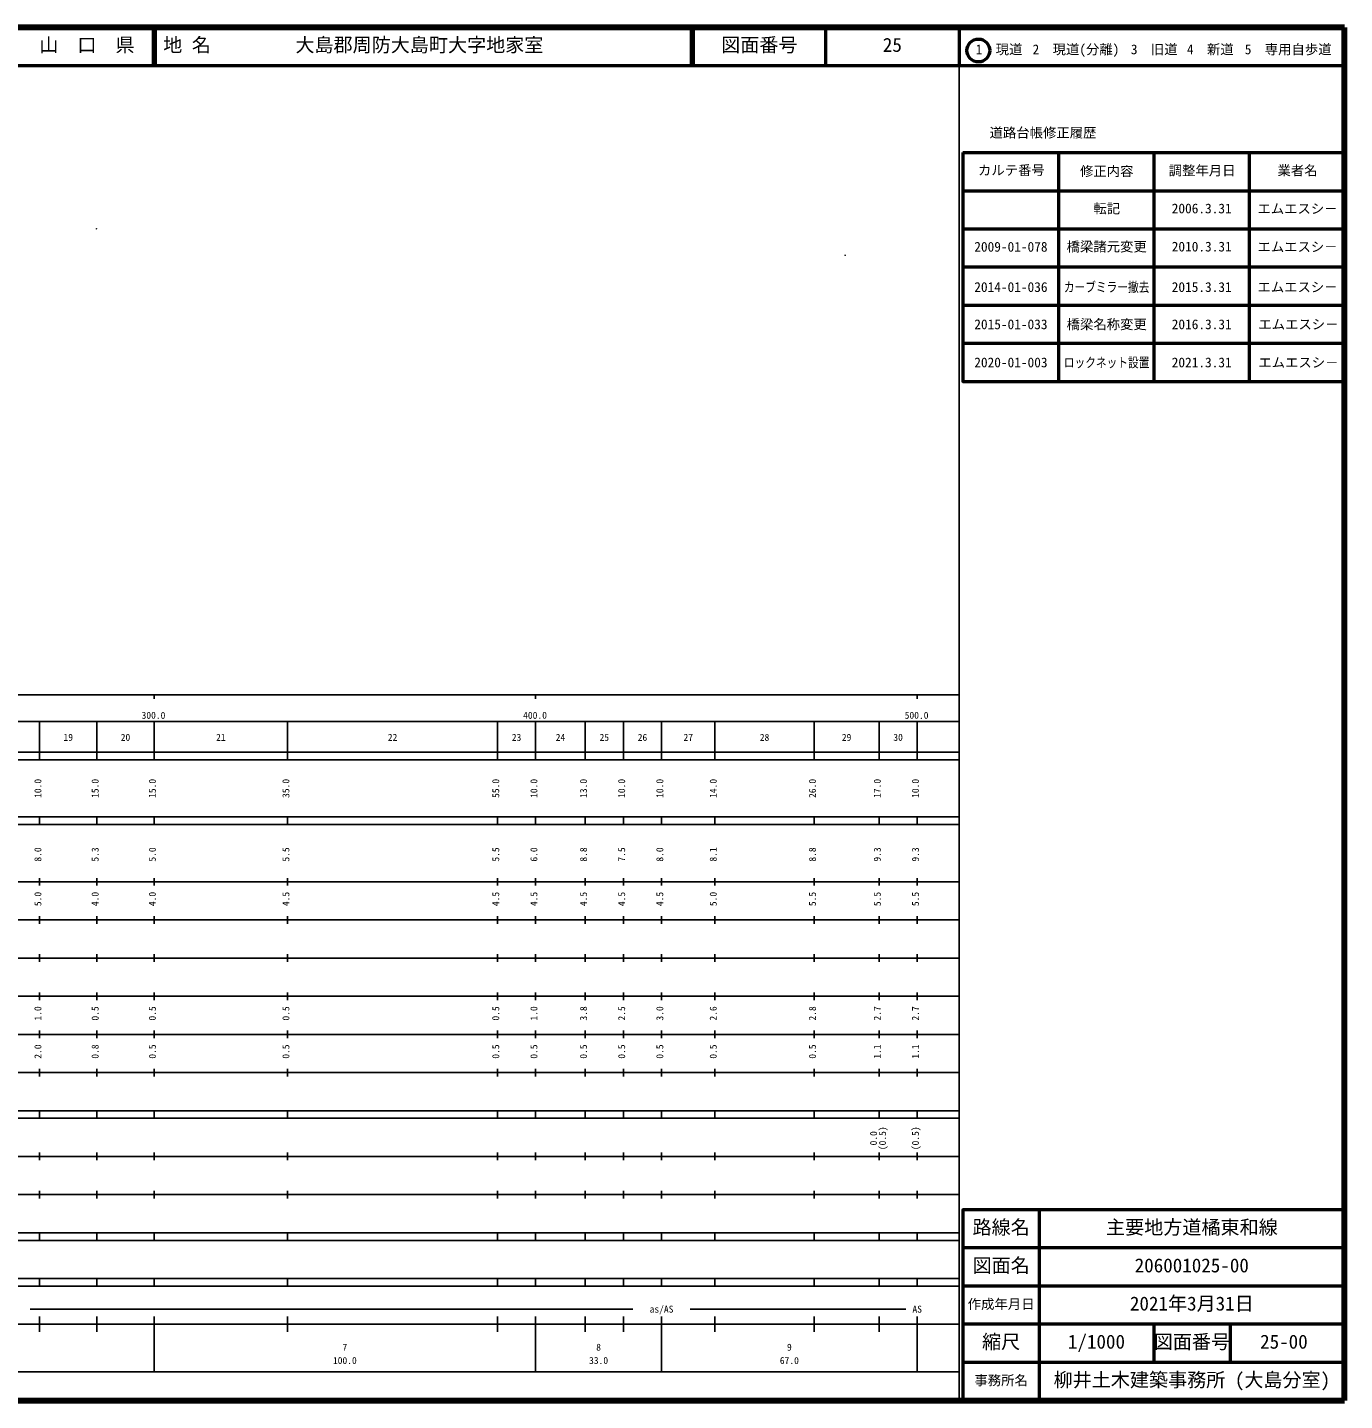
# Model space of a CAD drawing. Units: millimetres on the paper. Extents: x 40 to 680, y 20 to 380.
# Drawn here: x 334.8 to 680, y 20 to 380 of the extents above; entities that cross this region are included whole.
import ezdxf
from ezdxf.enums import TextEntityAlignment as Align

# ---------------------------------------------------------------- set-up
doc = ezdxf.new("R2010")
doc.units = ezdxf.units.MM
for name, color, linetype, lineweight in [('M-OTRS', 6, 'Continuous', 25), ('M-TTL', 2, 'Continuous', 140), ('M-TTL-BAND', 7, 'Continuous', 25), ('M-TTL-FRAM', 2, 'Continuous', 50), ('M-TTL-LINE', 7, 'Continuous', 50)]:
    doc.layers.add(name, color=color, linetype=linetype, lineweight=lineweight)
doc.layers.add('M-TTL-TXT', color=7, linetype='Continuous')
doc.styles.add('ＭＳ ゴシック', font='')
doc.styles.get('ＭＳ ゴシック').set_extended_font_data('MS Gothic')

msp = doc.modelspace()

# ---------------------------------------------------------------- linework, layer by layer
at = {"layer": 'M-OTRS'}
for centre, radius in [((352.866, 327.216), 0.0313), ((352.866, 327.216), 0.025), ((352.866, 327.216), 0.0188), ((352.866, 327.216), 0.0125), ((352.866, 327.216), 0.0063), ((549.105, 320.265), 0.0313), ((549.105, 320.265), 0.025), ((549.105, 320.265), 0.0188), ((549.105, 320.265), 0.0125), ((549.105, 320.265), 0.0063)]:
    msp.add_circle(centre, radius, dxfattribs=at)
at = {"layer": 'M-TTL'}
for p, q in [((680, 380), (40, 380)), ((680, 20), (680, 380)), ((40, 20), (680, 20))]:
    msp.add_line(p, q, dxfattribs=at)
at = {"layer": 'M-TTL-BAND'}
for p, q in [((579, 20), (579, 370)), ((40, 205), (579, 205)), ((368, 205), (368, 204)), ((468, 205), (468, 204)), ((568, 205), (568, 204)), ((68, 198), (579, 198)), ((338, 188), (338, 198)), ((353, 188), (353, 198)), ((368, 188), (368, 198)), ((403, 188), (403, 198)), ((458, 188), (458, 198)), ((468, 188), (468, 198)), ((481, 188), (481, 198)), ((491, 188), (491, 198)), ((501, 188), (501, 198)), ((515, 188), (515, 198)), ((541, 188), (541, 198)), ((558, 188), (558, 198)), ((568, 188), (568, 198)), ((40, 190), (579, 190)), ((40, 188), (579, 188)), ((40, 173), (579, 173)), ((338, 171), (338, 173)), ((353, 171), (353, 173)), ((368, 171), (368, 173)), ((403, 171), (403, 173)), ((458, 171), (458, 173)), ((468, 171), (468, 173)), ((481, 171), (481, 173)), ((491, 171), (491, 173)), ((501, 171), (501, 173)), ((515, 171), (515, 173)), ((541, 171), (541, 173)), ((558, 171), (558, 173)), ((568, 171), (568, 173)), ((40, 171), (579, 171)), ((40, 156), (579, 156)), ((338, 155), (338, 157)), ((353, 155), (353, 157)), ((368, 155), (368, 157)), ((403, 155), (403, 157)), ((458, 155), (458, 157)), ((468, 155), (468, 157)), ((481, 155), (481, 157)), ((491, 155), (491, 157)), ((501, 155), (501, 157)), ((515, 155), (515, 157)), ((541, 155), (541, 157)), ((558, 155), (558, 157)), ((568, 155), (568, 157)), ((46, 146), (579, 146)), ((338, 145), (338, 147)), ((353, 145), (353, 147)), ((368, 145), (368, 147)), ((403, 145), (403, 147)), ((458, 145), (458, 147)), ((468, 145), (468, 147)), ((481, 145), (481, 147)), ((491, 145), (491, 147)), ((501, 145), (501, 147)), ((515, 145), (515, 147)), ((541, 145), (541, 147)), ((558, 145), (558, 147)), ((568, 145), (568, 147)), ((338, 135), (338, 137)), ((353, 135), (353, 137)), ((368, 135), (368, 137)), ((403, 135), (403, 137)), ((458, 135), (458, 137)), ((468, 135), (468, 137)), ((481, 135), (481, 137)), ((491, 135), (491, 137)), ((501, 135), (501, 137)), ((515, 135), (515, 137)), ((541, 135), (541, 137)), ((558, 135), (558, 137)), ((568, 135), (568, 137)), ((52, 136), (579, 136)), ((46, 126), (579, 126)), ((338, 125), (338, 127)), ((353, 125), (353, 127)), ((368, 125), (368, 127)), ((403, 125), (403, 127)), ((458, 125), (458, 127)), ((468, 125), (468, 127)), ((481, 125), (481, 127)), ((491, 125), (491, 127)), ((501, 125), (501, 127)), ((515, 125), (515, 127)), ((541, 125), (541, 127)), ((558, 125), (558, 127)), ((568, 125), (568, 127)), ((52, 116), (579, 116)), ((338, 115), (338, 117)), ((353, 115), (353, 117)), ((368, 115), (368, 117)), ((403, 115), (403, 117)), ((458, 115), (458, 117)), ((468, 115), (468, 117)), ((481, 115), (481, 117)), ((491, 115), (491, 117)), ((501, 115), (501, 117)), ((515, 115), (515, 117)), ((541, 115), (541, 117)), ((558, 115), (558, 117)), ((568, 115), (568, 117)), ((46, 106), (579, 106)), ((338, 105), (338, 107)), ((353, 105), (353, 107)), ((368, 105), (368, 107)), ((403, 105), (403, 107)), ((458, 105), (458, 107)), ((468, 105), (468, 107)), ((481, 105), (481, 107)), ((491, 105), (491, 107)), ((501, 105), (501, 107)), ((515, 105), (515, 107)), ((541, 105), (541, 107)), ((558, 105), (558, 107)), ((568, 105), (568, 107)), ((40, 96), (579, 96)), ((40, 94), (579, 94)), ((338, 94), (338, 96)), ((353, 94), (353, 96)), ((368, 94), (368, 96)), ((403, 94), (403, 96)), ((458, 94), (458, 96)), ((468, 94), (468, 96)), ((481, 94), (481, 96)), ((491, 94), (491, 96)), ((501, 94), (501, 96)), ((515, 94), (515, 96)), ((541, 94), (541, 96)), ((558, 94), (558, 96)), ((568, 94), (568, 96)), ((49, 84), (579, 84)), ((338, 83), (338, 85)), ((353, 83), (353, 85)), ((368, 83), (368, 85)), ((403, 83), (403, 85)), ((458, 83), (458, 85)), ((468, 83), (468, 85)), ((481, 83), (481, 85)), ((491, 83), (491, 85)), ((501, 83), (501, 85)), ((515, 83), (515, 85)), ((541, 83), (541, 85)), ((558, 83), (558, 85)), ((568, 83), (568, 85)), ((40, 74), (579, 74)), ((338, 73), (338, 75)), ((353, 73), (353, 75)), ((368, 73), (368, 75)), ((403, 73), (403, 75)), ((458, 73), (458, 75)), ((468, 73), (468, 75)), ((481, 73), (481, 75)), ((491, 73), (491, 75)), ((501, 73), (501, 75)), ((515, 73), (515, 75)), ((541, 73), (541, 75)), ((558, 73), (558, 75)), ((568, 73), (568, 75)), ((40, 64), (579, 64)), ((40, 62), (579, 62)), ((338, 62), (338, 64)), ((353, 62), (353, 64)), ((368, 62), (368, 64)), ((403, 62), (403, 64)), ((458, 62), (458, 64)), ((468, 62), (468, 64)), ((481, 62), (481, 64)), ((491, 62), (491, 64)), ((501, 62), (501, 64)), ((515, 62), (515, 64)), ((541, 62), (541, 64)), ((558, 62), (558, 64)), ((568, 62), (568, 64)), ((40, 52), (579, 52)), ((338, 50), (338, 52)), ((353, 50), (353, 52)), ((368, 50), (368, 52)), ((403, 50), (403, 52)), ((458, 50), (458, 52)), ((468, 50), (468, 52)), ((481, 50), (481, 52)), ((491, 50), (491, 52)), ((501, 50), (501, 52)), ((515, 50), (515, 52)), ((541, 50), (541, 52)), ((558, 50), (558, 52)), ((568, 50), (568, 52)), ((40, 50), (579, 50)), ((335.5, 44), (493.5, 44)), ((508.5, 44), (565, 44)), ((40, 40), (579, 40)), ((338, 38), (338, 42)), ((353, 38), (353, 42)), ((368, 27.5), (368, 42)), ((403, 38), (403, 42)), ((458, 38), (458, 42)), ((468, 27.5), (468, 42)), ((481, 38), (481, 42)), ((491, 38), (491, 42)), ((501, 27.5), (501, 42)), ((515, 38), (515, 42)), ((541, 38), (541, 42)), ((558, 38), (558, 42)), ((568, 27.5), (568, 42)), ((68, 27.5), (579, 27.5))]:
    msp.add_line(p, q, dxfattribs=at)
at = {"layer": 'M-TTL-FRAM'}
msp.add_line((580, 347.197), (680, 347.197), dxfattribs=at)
for points in [[(580, 347.197), (580, 287.197), (680, 287.197)], [(680, 70), (580, 70), (580, 20)]]:
    msp.add_lwpolyline(points, dxfattribs=at)
at = {"layer": 'M-TTL-LINE'}
for p, q in [((367.75, 380), (367.75, 370)), ((368.25, 380), (368.25, 370)), ((508.747, 380), (508.747, 370)), ((509.247, 380), (509.247, 370)), ((543.996, 380), (543.996, 370)), ((579, 380), (579, 370)), ((40, 370), (680, 370)), ((605, 347.197), (605, 287.197)), ((630, 347.197), (630, 287.197)), ((655, 347.197), (655, 287.197)), ((580, 337.197), (680, 337.197)), ((580, 327.197), (680, 327.197)), ((580, 317.197), (680, 317.197)), ((580, 307.197), (680, 307.197)), ((580, 297.197), (680, 297.197)), ((600, 70), (600, 20)), ((680, 60), (580, 60)), ((680, 50), (580, 50)), ((680, 40), (580, 40)), ((630, 40), (630, 30)), ((650, 40), (650, 30)), ((680, 30), (580, 30))]:
    msp.add_line(p, q, dxfattribs=at)
msp.add_circle((584.031, 373.958), 3, dxfattribs=at)

# ---------------------------------------------------------------- texts
at = {"layer": 'M-TTL-BAND', "style": 'ＭＳ ゴシック'}
for s, p in [('300.0', (364.719, 198.195)), ('400.0', (464.719, 198.195)), ('500.0', (564.719, 198.195)), ('19', (344.25, 192.405)), ('20', (359.25, 192.405)), ('21', (384.25, 192.405)), ('22', (429.25, 192.405)), ('23', (461.75, 192.405)), ('24', (473.25, 192.405)), ('25', (484.75, 192.405)), ('26', (494.75, 192.405)), ('27', (506.75, 192.405)), ('28', (526.75, 192.405)), ('29', (548.25, 192.405)), ('30', (561.75, 192.405)), ('as/AS', (497.875, 42.5)), ('AS', (566.75, 42.5)), ('7', (417.375, 32.523)), ('8', (483.875, 32.523)), ('9', (533.875, 32.523)), ('100.0', (414.875, 29.033)), ('33.0', (482, 29.033)), ('67.0', (532, 29.033))]:
    msp.add_text(s, height=1.833, dxfattribs=at).set_placement(p, align=Align.BOTTOM_LEFT)
for s, p in [('10.0', (339, 178)), ('15.0', (354, 178)), ('15.0', (369, 178)), ('35.0', (404, 178)), ('55.0', (459, 178)), ('10.0', (469, 178)), ('13.0', (482, 178)), ('10.0', (492, 178)), ('10.0', (502, 178)), ('14.0', (516, 178)), ('26.0', (542, 178)), ('17.0', (559, 178)), ('10.0', (569, 178)), ('8.0', (339, 161.299)), ('5.3', (354, 161.299)), ('5.0', (369, 161.299)), ('5.5', (404, 161.299)), ('5.5', (459, 161.299)), ('6.0', (469, 161.299)), ('8.8', (482, 161.299)), ('7.5', (492, 161.299)), ('8.0', (502, 161.299)), ('8.1', (516, 161.299)), ('8.8', (542, 161.299)), ('9.3', (559, 161.299)), ('9.3', (569, 161.299)), ('5.0', (339, 149.625)), ('4.0', (354, 149.625)), ('4.0', (369, 149.625)), ('4.5', (404, 149.625)), ('4.5', (459, 149.625)), ('4.5', (469, 149.625)), ('4.5', (482, 149.625)), ('4.5', (492, 149.625)), ('4.5', (502, 149.625)), ('5.0', (516, 149.625)), ('5.5', (542, 149.625)), ('5.5', (559, 149.625)), ('5.5', (569, 149.625)), ('1.0', (339, 119.625)), ('0.5', (354, 119.625)), ('0.5', (369, 119.625)), ('0.5', (404, 119.625)), ('0.5', (459, 119.625)), ('1.0', (469, 119.625)), ('3.8', (482, 119.625)), ('2.5', (492, 119.625)), ('3.0', (502, 119.625)), ('2.6', (516, 119.625)), ('2.8', (542, 119.625)), ('2.7', (559, 119.625)), ('2.7', (569, 119.625)), ('2.0', (339, 109.625)), ('0.8', (354, 109.625)), ('0.5', (369, 109.625)), ('0.5', (404, 109.625)), ('0.5', (459, 109.625)), ('0.5', (469, 109.625)), ('0.5', (482, 109.625)), ('0.5', (492, 109.625)), ('0.5', (502, 109.625)), ('0.5', (516, 109.625)), ('0.5', (542, 109.625)), ('1.1', (559, 109.625)), ('1.1', (569, 109.625)), ('0.0', (558, 86.889)), ('(0.5)', (560.37, 85.639)), ('(0.5)', (569, 85.639))]:
    msp.add_text(s, height=1.833, rotation=90, dxfattribs=at).set_placement(p, align=Align.BOTTOM_LEFT)
at = {"layer": 'M-TTL-TXT', "style": 'ＭＳ ゴシック'}
for s, height, p in [('山\u3000口\u3000県', 3.666, (337.875, 372.5)), ('地 名', 3.666, (370.38, 372.5)), ('大島郡周防大島町大字地家室', 3.666, (405.024, 372.5)), ('図面番号', 3.666, (516.621, 372.5)), ('25', 3.666, (558.996, 372.5)), ('1\u3000現道', 2.566, (583.323, 372.208)), ('2\u3000現道(分離)', 2.566, (598.244, 372.208)), ('3\u3000旧道', 2.566, (623.996, 372.208)), ('4\u3000新道', 2.566, (638.699, 372.208)), ('5\u3000専用自歩道', 2.566, (653.853, 372.208)), ('道路台帳修正履歴', 2.566, (586.968, 350.363)), ('カルテ番号', 2.566, (583.925, 340.527)), ('修正内容', 2.566, (610.675, 340.273)), ('調整年月日', 2.566, (633.925, 340.447)), ('業者名', 2.566, (662.425, 340.447)), ('転記', 2.566, (614.175, 330.495)), ('2006.3.31', 2.566, (634.712, 330.495)), ('エムエスシ－', 2.566, (657.175, 330.439)), ('橋梁諸元変更', 2.566, (607.175, 320.495)), ('2009-01-078', 2.566, (582.962, 320.439)), ('2010.3.31', 2.566, (634.712, 320.495)), ('エムエスシ－', 2.566, (657.175, 320.439)), ('エムエスシ－', 2.566, (657.175, 309.89)), ('2014-01-036', 2.566, (582.962, 309.89)), ('2015.3.31', 2.566, (634.712, 309.89)), ('2015-01-033', 2.566, (582.962, 300.122)), ('橋梁名称変更', 2.566, (607.175, 300.122)), ('2016.3.31', 2.566, (634.712, 300.122)), ('エムエスシ－', 2.566, (657.413, 300.122)), ('2020-01-003', 2.566, (582.962, 290.122)), ('2021.3.31', 2.566, (634.712, 290.122)), ('エムエスシ－', 2.566, (657.413, 290.122)), ('路線名', 3.666, (582.5, 62.5)), ('主要地方道橘東和線', 3.666, (617.5, 62.5)), ('図面名', 3.666, (582.5, 52.5)), ('206001025-00', 3.666, (625, 52.5)), ('作成年月日', 2.566, (581.25, 43.25)), ('2021年3月31日', 3.666, (623.75, 42.5)), ('縮尺', 3.666, (585, 32.5)), ('1/1000', 3.666, (607.5, 32.5)), ('図面番号', 3.666, (630, 32.5)), ('25-00', 3.666, (657.875, 32.5)), ('事務所名', 2.566, (583, 23.25)), ('柳井土木建築事務所 (大島分室)', 3.666, (603.75, 22.5))]:
    msp.add_text(s, height=height, dxfattribs=at).set_placement(p, align=Align.BOTTOM_LEFT)
at = {"layer": 'M-TTL-TXT', "style": 'ＭＳ ゴシック', "width": 0.8}
for s, p in [('カーブミラー撤去', (606.44, 309.89)), ('ロックネット設置', (606.44, 290.122))]:
    msp.add_text(s, height=2.566, dxfattribs=at).set_placement(p, align=Align.BOTTOM_LEFT)

doc.saveas('drawing.dxf')
